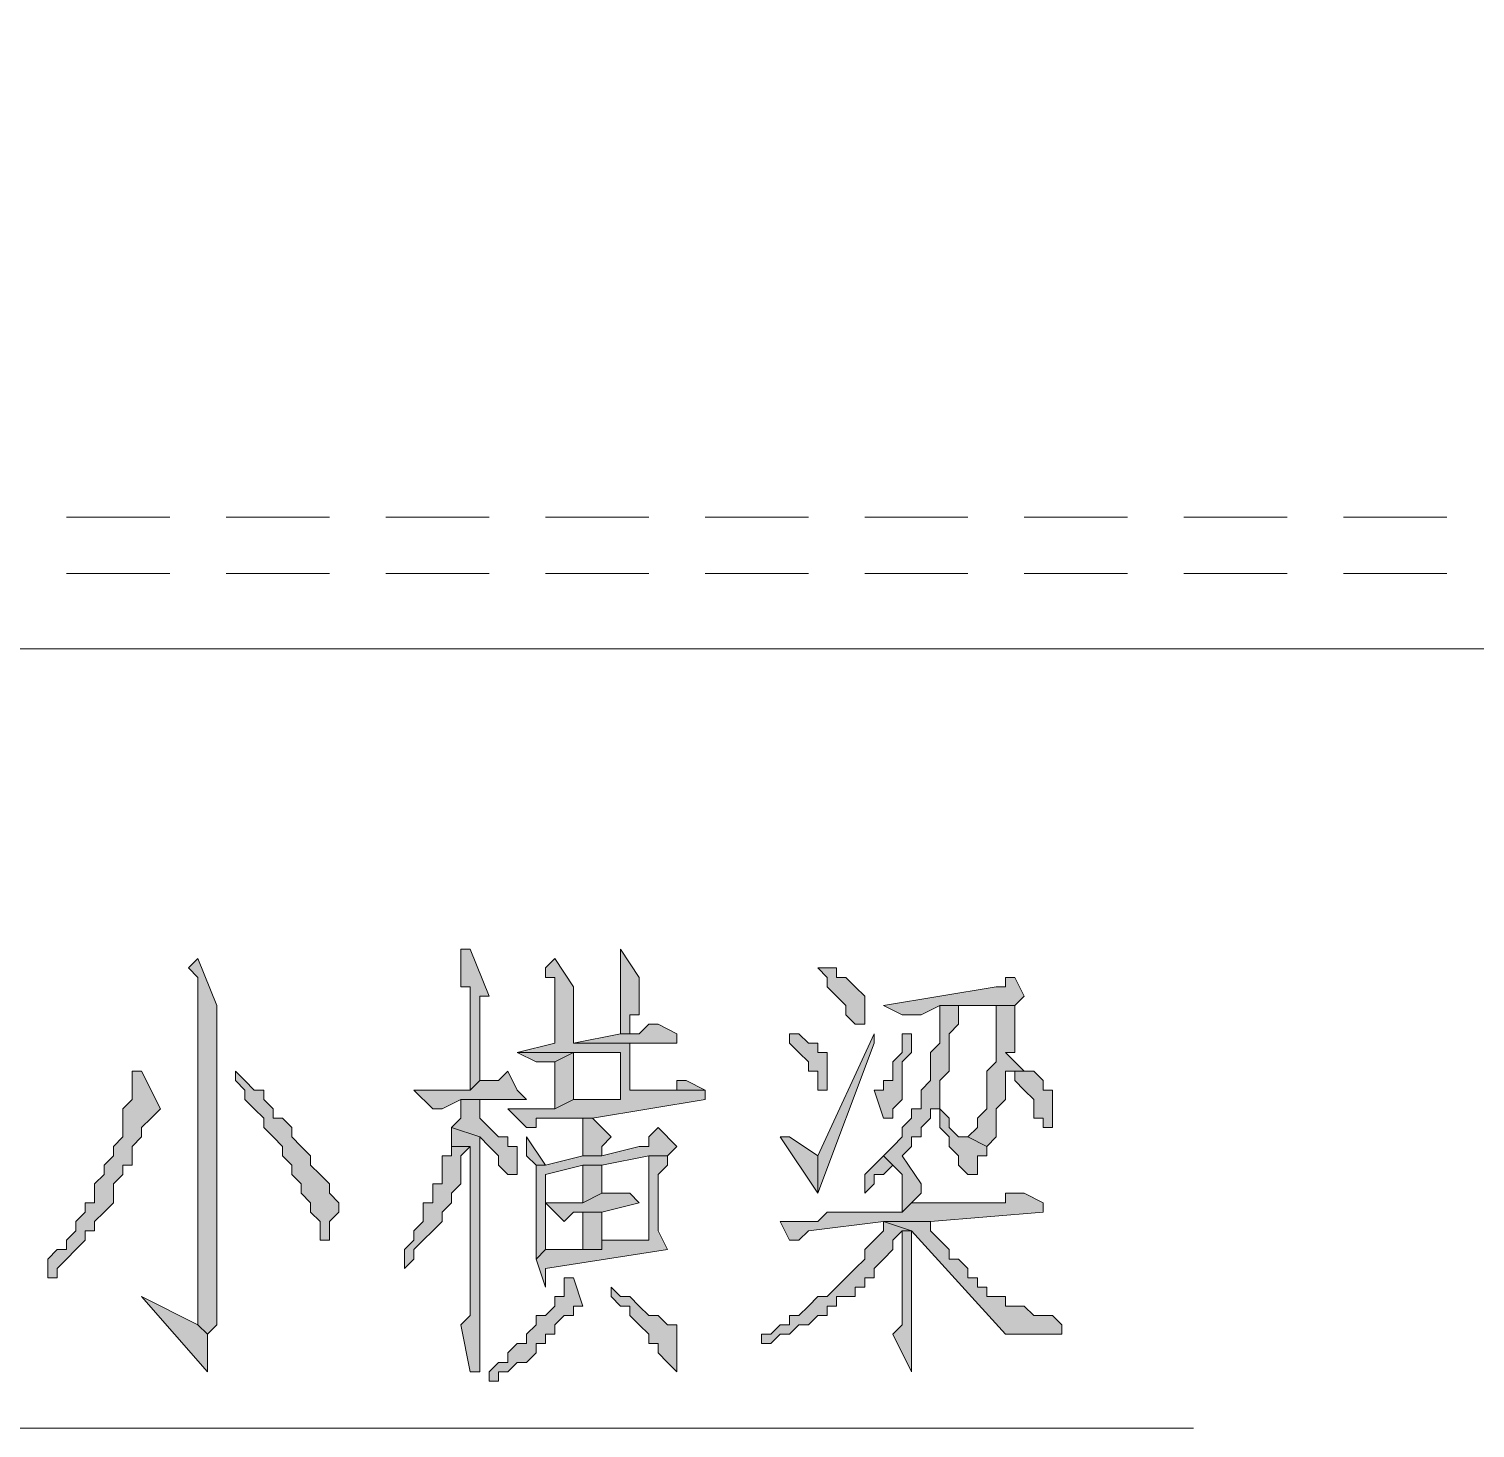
# Model space of a CAD drawing. Header units: millimetres. Extents: x 6 to 291, y 4 to 206.
# Drawn here: x 108.33 to 114.85, y 151.72 to 158.03 of the extents above; entities that cross this region are included whole.
import ezdxf

# ---------------------------------------------------------------- set-up
doc = ezdxf.new("R2010")
doc.units = ezdxf.units.MM
doc.layers.add('C00-00-00', color=7, linetype='Continuous')

msp = doc.modelspace()

# ---------------------------------------------------------------- hatches: boundary and pattern name
at = {"layer": 'C00-00-00'}
h = msp.add_hatch(color=256, dxfattribs=at)
h.dxf.hatch_style = 2
h.paths.add_polyline_path([(110.320664, 153.881668), (110.278331, 153.881668), (110.278331, 153.839335), (110.278331, 153.797001), (110.278331, 153.712335), (110.320664, 153.712335), (110.320664, 153.246668), (110.362998, 153.289001), (110.362998, 153.331335), (110.362998, 153.373668), (110.362998, 153.670001), (110.405331, 153.670001)])
h = msp.add_hatch(color=256, dxfattribs=at)
h.dxf.hatch_style = 2
h.paths.add_polyline_path([(110.997997, 153.881668), (110.997997, 153.839335), (110.997997, 153.500668), (111.04033, 153.500668), (111.04033, 153.585335), (111.082664, 153.585335), (111.082664, 153.712335), (111.082664, 153.754668)])
h = msp.add_hatch(color=256, dxfattribs=at)
h.dxf.hatch_style = 2
h.paths.add_polyline_path([(109.093002, 153.839334), (109.050669, 153.797001), (109.093002, 153.754667), (109.093002, 152.188334), (109.135335, 152.146001), (109.177669, 152.188334), (109.177669, 152.611667), (109.177669, 152.654001), (109.177669, 153.585334), (109.177669, 153.627667)])
h = msp.add_hatch(color=256, dxfattribs=at)
h.dxf.hatch_style = 2
h.paths.add_polyline_path([(110.701665, 153.839334), (110.659332, 153.797001), (110.659332, 153.754667), (110.701665, 153.754667), (110.701665, 153.670001), (110.701665, 153.458334), (110.532332, 153.416001), (110.997998, 153.416001), (110.997998, 153.204334), (110.913332, 153.204334), (110.870998, 153.204334), (110.786332, 153.204334), (110.701665, 153.162001), (110.616998, 153.162001), (110.574665, 153.162001), (110.489998, 153.162001), (110.574665, 153.077334), (110.616998, 153.077334), (110.616998, 153.119667), (110.659332, 153.119667), (110.828665, 153.119667), (110.870998, 153.119667), (111.378998, 153.204334), (111.378998, 153.246667), (111.040332, 153.246667), (111.040332, 153.458334), (111.251998, 153.458334), (110.786332, 153.458334), (110.786332, 153.500667), (110.786332, 153.670001), (110.786332, 153.712334)])
h = msp.add_hatch(color=256, dxfattribs=at)
h.dxf.hatch_style = 2
h.paths.add_polyline_path([(111.929336, 153.797004), (111.887002, 153.797004), (111.929336, 153.75467), (111.929336, 153.712337), (111.971669, 153.670004), (112.014002, 153.62767), (112.014002, 153.585337), (112.056336, 153.543004), (112.098669, 153.543004), (112.098669, 153.585337), (112.098669, 153.62767), (112.098669, 153.670004), (112.056336, 153.712337), (112.014002, 153.75467), (111.971669, 153.75467), (111.971669, 153.797004)])
h = msp.add_hatch(color=256, dxfattribs=at)
h.dxf.hatch_style = 2
h.paths.add_polyline_path([(112.775997, 153.754669), (112.733664, 153.754669), (112.733664, 153.712336), (112.691331, 153.712336), (112.183331, 153.627669), (112.267997, 153.585336), (112.310331, 153.585336), (112.352664, 153.585336), (112.437331, 153.627669), (112.521997, 153.627669), (112.691331, 153.627669), (112.775997, 153.627669), (112.818331, 153.670003)])
h = msp.add_hatch(color=256, dxfattribs=at)
h.dxf.hatch_style = 2
h.paths.add_polyline_path([(112.522, 153.62767), (112.437333, 153.62767), (112.437333, 153.585337), (112.437333, 153.543004), (112.437333, 153.458337), (112.395, 153.416004), (112.395, 153.37367), (112.395, 153.331337), (112.395, 153.289004), (112.352666, 153.24667), (112.352666, 153.204337), (112.352666, 153.162004), (112.310333, 153.162004), (112.310333, 153.11967), (112.268, 153.077337), (112.268, 153.035004), (112.225666, 152.99267), (112.183333, 152.950337), (112.225666, 152.908004), (112.268, 152.86567), (112.268, 152.696337), (112.310333, 152.73867), (112.352666, 152.781004), (112.352666, 152.823337), (112.268, 152.950337), (112.310333, 152.99267), (112.310333, 153.035004), (112.352666, 153.035004), (112.352666, 153.077337), (112.395, 153.11967), (112.395, 153.162004), (112.437333, 153.162004), (112.437333, 153.24667), (112.437333, 153.289004), (112.479666, 153.331337), (112.479666, 153.37367), (112.479666, 153.416004), (112.479666, 153.50067), (112.522, 153.543004)])
h = msp.add_hatch(color=256, dxfattribs=at)
h.dxf.hatch_style = 2
h.paths.add_polyline_path([(112.775997, 153.62767), (112.691331, 153.62767), (112.691331, 153.543004), (112.691331, 153.50067), (112.691331, 153.37367), (112.648997, 153.331337), (112.648997, 153.24667), (112.648997, 153.204337), (112.648997, 153.162004), (112.606664, 153.11967), (112.606664, 153.077337), (112.564331, 153.035004), (112.648997, 152.99267), (112.691331, 153.035004), (112.691331, 153.077337), (112.691331, 153.11967), (112.691331, 153.162004), (112.733664, 153.204337), (112.733664, 153.289004), (112.733664, 153.331337), (112.818331, 153.331337), (112.775997, 153.37367), (112.733664, 153.416004), (112.775997, 153.416004)])
h = msp.add_hatch(color=256, dxfattribs=at)
h.dxf.hatch_style = 2
h.paths.add_polyline_path([(111.167334, 153.543002), (111.125001, 153.543002), (111.082668, 153.500669), (111.040334, 153.500669), (110.998001, 153.500669), (110.786334, 153.458335), (111.252001, 153.458335), (111.252001, 153.500669)])
h = msp.add_hatch(color=256, dxfattribs=at)
h.dxf.hatch_style = 2
h.paths.add_polyline_path([(111.759998, 153.500668), (111.759998, 153.458334), (111.802332, 153.416001), (111.844665, 153.373668), (111.844665, 153.331334), (111.886998, 153.331334), (111.886998, 153.289001), (111.886998, 153.246668), (111.929332, 153.246668), (111.929332, 153.416001), (111.886998, 153.416001), (111.886998, 153.458334), (111.844665, 153.458334), (111.802332, 153.500668)])
h = msp.add_hatch(color=256, dxfattribs=at)
h.dxf.hatch_style = 2
h.paths.add_polyline_path([(112.140999, 153.500668), (111.887001, 152.950338), (111.887001, 152.781001), (112.140999, 153.458337)])
h = msp.add_hatch(color=256, dxfattribs=at)
h.dxf.hatch_style = 2
h.paths.add_polyline_path([(112.310336, 153.500668), (112.268003, 153.500668), (112.268003, 153.458334), (112.268003, 153.416001), (112.22567, 153.373668), (112.22567, 153.331334), (112.22567, 153.289001), (112.183336, 153.289001), (112.183336, 153.246668), (112.141003, 153.246668), (112.183336, 153.119668), (112.22567, 153.119668), (112.22567, 153.162001), (112.268003, 153.204334), (112.268003, 153.246668), (112.268003, 153.373668), (112.310336, 153.416001)])
h = msp.add_hatch(color=256, dxfattribs=at)
h.dxf.hatch_style = 2
h.paths.add_polyline_path([(110.532336, 153.416003), (110.617003, 153.37367), (110.701669, 153.37367), (110.786336, 153.416003), (110.998003, 153.416003)])
h = msp.add_hatch(color=256, dxfattribs=at)
h.dxf.hatch_style = 2
h.paths.add_polyline_path([(110.786334, 153.416003), (110.701665, 153.373669), (110.701665, 153.162001), (110.786334, 153.204336)])
h = msp.add_hatch(color=256, dxfattribs=at)
h.dxf.hatch_style = 2
h.paths.add_polyline_path([(108.79667, 153.331334), (108.79667, 153.246668), (108.79667, 153.204334), (108.754337, 153.162001), (108.754337, 153.119668), (108.754337, 153.077334), (108.754337, 153.035001), (108.712003, 152.992668), (108.712003, 152.950334), (108.66967, 152.908001), (108.66967, 152.865668), (108.627337, 152.823334), (108.627337, 152.781001), (108.627337, 152.738668), (108.585003, 152.738668), (108.585003, 152.696334), (108.54267, 152.654001), (108.54267, 152.611668), (108.500337, 152.569334), (108.500337, 152.527001), (108.458003, 152.527001), (108.41567, 152.484668), (108.41567, 152.442334), (108.41567, 152.400001), (108.458003, 152.400001), (108.458003, 152.442334), (108.500337, 152.484668), (108.54267, 152.527001), (108.585003, 152.569334), (108.585003, 152.611668), (108.627337, 152.611668), (108.627337, 152.654001), (108.66967, 152.696334), (108.712003, 152.738668), (108.712003, 152.781001), (108.712003, 152.823334), (108.754337, 152.865668), (108.754337, 152.908001), (108.79667, 152.908001), (108.79667, 152.950334), (108.79667, 152.992668), (108.839003, 153.035001), (108.839003, 153.077334), (108.881337, 153.119668), (108.92367, 153.162001), (108.839003, 153.331334)])
h = msp.add_hatch(color=256, dxfattribs=at)
h.dxf.hatch_style = 2
h.paths.add_polyline_path([(109.262331, 153.331334), (109.262331, 153.289001), (109.304664, 153.246668), (109.304664, 153.204334), (109.346998, 153.162001), (109.389331, 153.119668), (109.389331, 153.077334), (109.431664, 153.035001), (109.473998, 152.992668), (109.473998, 152.950334), (109.516331, 152.908001), (109.516331, 152.865668), (109.558664, 152.823334), (109.558664, 152.781001), (109.600998, 152.738668), (109.600998, 152.696334), (109.643331, 152.654001), (109.643331, 152.611668), (109.643331, 152.569334), (109.685664, 152.569334), (109.685664, 152.654001), (109.727998, 152.696334), (109.727998, 152.738668), (109.685664, 152.781001), (109.685664, 152.823334), (109.643331, 152.865668), (109.600998, 152.908001), (109.600998, 152.950334), (109.558664, 152.992668), (109.516331, 153.035001), (109.516331, 153.077334), (109.473998, 153.119668), (109.431664, 153.119668), (109.431664, 153.162001), (109.389331, 153.204334), (109.389331, 153.246668), (109.346998, 153.246668), (109.304664, 153.289001)])
h = msp.add_hatch(color=256, dxfattribs=at)
h.dxf.hatch_style = 2
h.paths.add_polyline_path([(110.490002, 153.331334), (110.447668, 153.289001), (110.363002, 153.289001), (110.320668, 153.246668), (110.151335, 153.246668), (110.109002, 153.246668), (110.066668, 153.246668), (110.151335, 153.162001), (110.193668, 153.162001), (110.278335, 153.204334), (110.363002, 153.204334), (110.574668, 153.204334), (110.532335, 153.246668)])
h = msp.add_hatch(color=256, dxfattribs=at)
h.dxf.hatch_style = 2
h.paths.add_polyline_path([(111.294337, 153.289004), (111.252004, 153.289004), (111.252004, 153.246671), (111.167337, 153.246671), (111.040337, 153.246671), (111.379004, 153.246671)])
h = msp.add_hatch(color=256, dxfattribs=at)
h.dxf.hatch_style = 2
h.paths.add_polyline_path([(112.818332, 153.331334), (112.733665, 153.331334), (112.775998, 153.331334), (112.775998, 153.289001), (112.818332, 153.246668), (112.860665, 153.204334), (112.860665, 153.162001), (112.860665, 153.119668), (112.902998, 153.119668), (112.902998, 153.077334), (112.945332, 153.077334), (112.945332, 153.119668), (112.945332, 153.246668), (112.902998, 153.246668), (112.902998, 153.289001), (112.860665, 153.331334)])
h = msp.add_hatch(color=256, dxfattribs=at)
h.dxf.hatch_style = 2
h.paths.add_polyline_path([(110.362999, 153.204336), (110.278332, 153.204336), (110.278332, 153.162002), (110.278332, 153.119669), (110.235999, 153.077336), (110.362999, 153.035002), (110.405332, 152.992669), (110.447665, 152.950336), (110.447665, 152.908002), (110.489999, 152.865669), (110.532332, 152.865669), (110.532332, 152.992669), (110.489999, 152.992669), (110.489999, 153.035002), (110.447665, 153.035002), (110.405332, 153.077336), (110.362999, 153.119669), (110.362999, 153.162002)])
h = msp.add_hatch(color=256, dxfattribs=at)
h.dxf.hatch_style = 2
h.paths.add_polyline_path([(112.437331, 153.162001), (112.437331, 153.119668), (112.437331, 153.077334), (112.479664, 153.035001), (112.479664, 152.992668), (112.521998, 152.950334), (112.521998, 152.908001), (112.564331, 152.865668), (112.606664, 152.865668), (112.606664, 152.908001), (112.606664, 152.950334), (112.648998, 152.950334), (112.648998, 152.992668), (112.564331, 153.035001), (112.521998, 153.035001), (112.479664, 153.077334), (112.479664, 153.119668)])
h = msp.add_hatch(color=256, dxfattribs=at)
h.dxf.hatch_style = 2
h.paths.add_polyline_path([(110.236004, 153.077337), (110.236004, 153.035003), (110.236004, 152.99267), (110.320671, 152.99267), (110.320671, 152.23067), (110.278337, 152.188337), (110.320671, 151.97667), (110.363004, 151.97667), (110.363004, 152.23067), (110.363004, 153.035003)])
h = msp.add_hatch(color=256, dxfattribs=at)
h.dxf.hatch_style = 2
h.paths.add_polyline_path([(111.167334, 153.077337), (111.125001, 153.035003), (111.125001, 152.99267), (111.082668, 152.99267), (110.913334, 152.950337), (110.828668, 152.950337), (110.659334, 152.908003), (110.617001, 152.908003), (110.617001, 152.73867), (110.617001, 152.696337), (110.617001, 152.527003), (110.617001, 152.48467), (110.659334, 152.527003), (110.659334, 152.696337), (110.659334, 152.73867), (110.659334, 152.86567), (110.828668, 152.908003), (110.913334, 152.908003), (111.125001, 152.950337), (111.209668, 152.950337), (111.252001, 152.99267)])
h = msp.add_hatch(color=256, dxfattribs=at)
h.dxf.hatch_style = 2
h.paths.add_polyline_path([(110.871002, 153.119671), (110.828669, 153.119671), (110.828669, 152.950338), (110.913336, 152.950338), (110.913336, 152.992671), (110.955669, 153.035004)])
h = msp.add_hatch(color=256, dxfattribs=at)
h.dxf.hatch_style = 2
h.paths.add_polyline_path([(110.57467, 153.035002), (110.57467, 152.992669), (110.57467, 152.950336), (110.617003, 152.908002), (110.659337, 152.908002)])
h = msp.add_hatch(color=256, dxfattribs=at)
h.dxf.hatch_style = 2
h.paths.add_polyline_path([(111.759998, 153.035002), (111.717664, 153.035002), (111.887001, 152.781001), (111.887001, 152.950338)])
h = msp.add_hatch(color=256, dxfattribs=at)
h.dxf.hatch_style = 2
h.paths.add_polyline_path([(110.236004, 152.992668), (110.236004, 152.950335), (110.193671, 152.950335), (110.193671, 152.865668), (110.193671, 152.823335), (110.151337, 152.823335), (110.151337, 152.781001), (110.151337, 152.738668), (110.109004, 152.738668), (110.109004, 152.696335), (110.109004, 152.654001), (110.066671, 152.611668), (110.066671, 152.569335), (110.024337, 152.527001), (110.024337, 152.484668), (110.024337, 152.442335), (110.066671, 152.484668), (110.066671, 152.527001), (110.109004, 152.569335), (110.151337, 152.611668), (110.193671, 152.654001), (110.193671, 152.696335), (110.236004, 152.738668), (110.236004, 152.781001), (110.278337, 152.823335), (110.278337, 152.865668), (110.278337, 152.908001), (110.278337, 152.950335), (110.320671, 152.992668)])
h = msp.add_hatch(color=256, dxfattribs=at)
h.dxf.hatch_style = 2
h.paths.add_polyline_path([(111.209669, 152.950338), (111.125002, 152.950338), (111.125002, 152.569338), (111.082669, 152.569338), (111.040335, 152.569338), (110.913335, 152.569338), (110.913335, 152.527004), (110.786335, 152.527004), (110.744002, 152.527004), (110.659335, 152.527004), (110.617002, 152.484671), (110.659335, 152.357671), (110.659335, 152.400004), (110.659335, 152.442338), (111.209669, 152.527004), (111.167335, 152.611671), (111.167335, 152.865671), (111.209669, 152.908004)])
h = msp.add_hatch(color=256, dxfattribs=at)
h.dxf.hatch_style = 2
h.paths.add_polyline_path([(112.183333, 152.950338), (112.141, 152.908004), (112.098667, 152.865671), (112.098667, 152.823338), (112.098667, 152.781004), (112.141, 152.823338), (112.141, 152.865671), (112.183333, 152.865671), (112.225667, 152.908004)])
h = msp.add_hatch(color=256, dxfattribs=at)
h.dxf.hatch_style = 2
h.paths.add_polyline_path([(110.913337, 152.908004), (110.828668, 152.908004), (110.828668, 152.73867), (110.913337, 152.781001)])
h = msp.add_hatch(color=256, dxfattribs=at)
h.dxf.hatch_style = 2
h.paths.add_polyline_path([(111.040331, 152.781001), (110.997998, 152.781001), (110.913331, 152.781001), (110.828665, 152.738667), (110.786331, 152.738667), (110.743998, 152.738667), (110.659331, 152.738667), (110.743998, 152.654001), (110.786331, 152.696334), (110.913331, 152.696334), (111.082665, 152.738667)])
h = msp.add_hatch(color=256, dxfattribs=at)
h.dxf.hatch_style = 2
h.paths.add_polyline_path([(112.818332, 152.781001), (112.733665, 152.781001), (112.733665, 152.738667), (112.521998, 152.738667), (112.310332, 152.738667), (112.267998, 152.696334), (112.225665, 152.696334), (112.140998, 152.696334), (112.098665, 152.696334), (111.929332, 152.696334), (111.886998, 152.654001), (111.717665, 152.654001), (111.759998, 152.569334), (111.802332, 152.569334), (111.844665, 152.611667), (112.183332, 152.654001), (112.394998, 152.654001), (112.902998, 152.696334), (112.902998, 152.738667)])
h = msp.add_hatch(color=256, dxfattribs=at)
h.dxf.hatch_style = 2
h.paths.add_polyline_path([(110.913337, 152.696336), (110.828668, 152.696336), (110.828668, 152.527003), (110.913337, 152.527003), (110.913337, 152.569337)])
h = msp.add_hatch(color=256, dxfattribs=at)
h.dxf.hatch_style = 2
h.paths.add_polyline_path([(112.183333, 152.654002), (112.183333, 152.611668), (112.141, 152.569335), (112.098667, 152.527002), (112.098667, 152.484668), (112.056333, 152.442335), (112.014, 152.400002), (111.971667, 152.357668), (111.929333, 152.315335), (111.887, 152.315335), (111.844667, 152.273002), (111.802333, 152.230668), (111.76, 152.230668), (111.76, 152.188335), (111.717667, 152.188335), (111.675333, 152.146002), (111.633, 152.146002), (111.633, 152.103668), (111.675333, 152.103668), (111.717667, 152.146002), (111.76, 152.146002), (111.802333, 152.188335), (111.844667, 152.188335), (111.887, 152.230668), (111.929333, 152.230668), (111.929333, 152.273002), (111.971667, 152.273002), (111.971667, 152.315335), (112.014, 152.315335), (112.056333, 152.315335), (112.056333, 152.357668), (112.098667, 152.357668), (112.098667, 152.400002), (112.141, 152.400002), (112.141, 152.442335), (112.183333, 152.484668), (112.225667, 152.527002), (112.225667, 152.569335), (112.268, 152.611668), (112.310333, 152.611668)])
h = msp.add_hatch(color=256, dxfattribs=at)
h.dxf.hatch_style = 2
h.paths.add_polyline_path([(112.394997, 152.654002), (112.18333, 152.654002), (112.31033, 152.611668), (112.733663, 152.146002), (112.987663, 152.146002), (112.987663, 152.188335), (112.94533, 152.230668), (112.902997, 152.230668), (112.860663, 152.230668), (112.81833, 152.273002), (112.775997, 152.273002), (112.733663, 152.273002), (112.733663, 152.315335), (112.69133, 152.315335), (112.648997, 152.315335), (112.648997, 152.357668), (112.606663, 152.357668), (112.606663, 152.400002), (112.56433, 152.400002), (112.56433, 152.442335), (112.521997, 152.484668), (112.479663, 152.484668), (112.479663, 152.527002), (112.43733, 152.569335), (112.394997, 152.611668)])
h = msp.add_hatch(color=256, dxfattribs=at)
h.dxf.hatch_style = 2
h.paths.add_polyline_path([(112.310336, 152.611667), (112.268003, 152.611667), (112.268003, 152.569334), (112.268003, 152.188334), (112.22567, 152.146001), (112.310336, 151.976667), (112.310336, 152.019001), (112.310336, 152.273001), (112.310336, 152.315334)])
h = msp.add_hatch(color=256, dxfattribs=at)
h.dxf.hatch_style = 2
h.paths.add_polyline_path([(110.743999, 152.400004), (110.743999, 152.35767), (110.743999, 152.315337), (110.701666, 152.315337), (110.701666, 152.273004), (110.659333, 152.23067), (110.616999, 152.23067), (110.616999, 152.188337), (110.574666, 152.146004), (110.574666, 152.10367), (110.532333, 152.10367), (110.489999, 152.061337), (110.489999, 152.019004), (110.447666, 152.019004), (110.405333, 151.97667), (110.405333, 151.934337), (110.447666, 151.934337), (110.447666, 151.97667), (110.489999, 151.97667), (110.532333, 152.019004), (110.574666, 152.019004), (110.616999, 152.061337), (110.616999, 152.10367), (110.659333, 152.10367), (110.659333, 152.146004), (110.701666, 152.146004), (110.701666, 152.188337), (110.743999, 152.23067), (110.786333, 152.23067), (110.786333, 152.273004), (110.828666, 152.273004), (110.786333, 152.400004)])
h = msp.add_hatch(color=256, dxfattribs=at)
h.dxf.hatch_style = 2
h.paths.add_polyline_path([(110.955663, 152.35767), (110.955663, 152.315336), (110.997996, 152.273003), (111.040329, 152.273003), (111.040329, 152.23067), (111.082663, 152.188336), (111.124996, 152.146003), (111.124996, 152.10367), (111.167329, 152.10367), (111.167329, 152.061336), (111.209663, 152.019003), (111.251996, 151.97667), (111.251996, 152.146003), (111.251996, 152.188336), (111.209663, 152.188336), (111.167329, 152.23067), (111.124996, 152.23067), (111.082663, 152.273003), (111.040329, 152.315336), (110.997996, 152.315336)])
h = msp.add_hatch(color=256, dxfattribs=at)
h.dxf.hatch_style = 2
h.paths.add_polyline_path([(108.838996, 152.315335), (109.135329, 151.976669), (109.135329, 152.019002), (109.135329, 152.146002), (109.092996, 152.188335)])

# ---------------------------------------------------------------- linework, layer by layer
at = {"layer": 'C00-00-00', "lineweight": 5}
for points in [[(101.388337, 158.030337), (103.166337, 151.722667), (113.580333, 151.722667)], [(108.50033, 155.829002), (108.965999, 155.829002)], [(109.219997, 155.829002), (109.685666, 155.829002)], [(109.939664, 155.829002), (110.405333, 155.829002)], [(110.659331, 155.829002), (111.125, 155.829002)], [(111.378998, 155.829002), (111.844667, 155.829002)], [(112.098665, 155.829002), (112.564334, 155.829002)], [(112.818332, 155.829002), (113.284001, 155.829002)], [(113.537999, 155.829002), (114.003668, 155.829002)], [(114.257666, 155.829002), (114.723335, 155.829002)], [(108.50033, 155.575004), (108.965999, 155.575004)], [(109.219997, 155.575004), (109.685666, 155.575004)], [(109.939664, 155.575004), (110.405333, 155.575004)], [(110.659331, 155.575004), (111.125, 155.575004)], [(111.378998, 155.575004), (111.844667, 155.575004)], [(112.098665, 155.575004), (112.564334, 155.575004)], [(112.818332, 155.575004), (113.284001, 155.575004)], [(113.537999, 155.575004), (114.003668, 155.575004)], [(114.257666, 155.575004), (114.723335, 155.575004)], [(89.408003, 155.236338), (183.938337, 155.236338)]]:
    msp.add_lwpolyline(points, dxfattribs=at)
at = {"layer": 'C00-00-00', "lineweight": 13}
for points in [[(110.320664, 153.881668), (110.278331, 153.881668), (110.278331, 153.839335), (110.278331, 153.797001), (110.278331, 153.712335), (110.320664, 153.712335), (110.320664, 153.246668), (110.362998, 153.289001), (110.362998, 153.331335), (110.362998, 153.373668), (110.362998, 153.670001), (110.405331, 153.670001)], [(110.997997, 153.881668), (110.997997, 153.839335), (110.997997, 153.500668), (111.04033, 153.500668), (111.04033, 153.585335), (111.082664, 153.585335), (111.082664, 153.712335), (111.082664, 153.754668)], [(109.093002, 153.839334), (109.050669, 153.797001), (109.093002, 153.754667), (109.093002, 152.188334), (109.135335, 152.146001), (109.177669, 152.188334), (109.177669, 152.611667), (109.177669, 152.654001), (109.177669, 153.585334), (109.177669, 153.627667)], [(110.701665, 153.839334), (110.659332, 153.797001), (110.659332, 153.754667), (110.701665, 153.754667), (110.701665, 153.670001), (110.701665, 153.458334), (110.532332, 153.416001), (110.997998, 153.416001), (110.997998, 153.204334), (110.913332, 153.204334), (110.870998, 153.204334), (110.786332, 153.204334), (110.701665, 153.162001), (110.616998, 153.162001), (110.574665, 153.162001), (110.489998, 153.162001), (110.574665, 153.077334), (110.616998, 153.077334), (110.616998, 153.119667), (110.659332, 153.119667), (110.828665, 153.119667), (110.870998, 153.119667), (111.378998, 153.204334), (111.378998, 153.246667), (111.040332, 153.246667), (111.040332, 153.458334), (111.251998, 153.458334), (110.786332, 153.458334), (110.786332, 153.500667), (110.786332, 153.670001), (110.786332, 153.712334)], [(111.929336, 153.797004), (111.887002, 153.797004), (111.929336, 153.75467), (111.929336, 153.712337), (111.971669, 153.670004), (112.014002, 153.62767), (112.014002, 153.585337), (112.056336, 153.543004), (112.098669, 153.543004), (112.098669, 153.585337), (112.098669, 153.62767), (112.098669, 153.670004), (112.056336, 153.712337), (112.014002, 153.75467), (111.971669, 153.75467), (111.971669, 153.797004)], [(112.775997, 153.754669), (112.733664, 153.754669), (112.733664, 153.712336), (112.691331, 153.712336), (112.183331, 153.627669), (112.267997, 153.585336), (112.310331, 153.585336), (112.352664, 153.585336), (112.437331, 153.627669), (112.521997, 153.627669), (112.691331, 153.627669), (112.775997, 153.627669), (112.818331, 153.670003)], [(112.522, 153.62767), (112.437333, 153.62767), (112.437333, 153.585337), (112.437333, 153.543004), (112.437333, 153.458337), (112.395, 153.416004), (112.395, 153.37367), (112.395, 153.331337), (112.395, 153.289004), (112.352666, 153.24667), (112.352666, 153.204337), (112.352666, 153.162004), (112.310333, 153.162004), (112.310333, 153.11967), (112.268, 153.077337), (112.268, 153.035004), (112.225666, 152.99267), (112.183333, 152.950337), (112.225666, 152.908004), (112.268, 152.86567), (112.268, 152.696337), (112.310333, 152.73867), (112.352666, 152.781004), (112.352666, 152.823337), (112.268, 152.950337), (112.310333, 152.99267), (112.310333, 153.035004), (112.352666, 153.035004), (112.352666, 153.077337), (112.395, 153.11967), (112.395, 153.162004), (112.437333, 153.162004), (112.437333, 153.24667), (112.437333, 153.289004), (112.479666, 153.331337), (112.479666, 153.37367), (112.479666, 153.416004), (112.479666, 153.50067), (112.522, 153.543004)], [(112.775997, 153.62767), (112.691331, 153.62767), (112.691331, 153.543004), (112.691331, 153.50067), (112.691331, 153.37367), (112.648997, 153.331337), (112.648997, 153.24667), (112.648997, 153.204337), (112.648997, 153.162004), (112.606664, 153.11967), (112.606664, 153.077337), (112.564331, 153.035004), (112.648997, 152.99267), (112.691331, 153.035004), (112.691331, 153.077337), (112.691331, 153.11967), (112.691331, 153.162004), (112.733664, 153.204337), (112.733664, 153.289004), (112.733664, 153.331337), (112.818331, 153.331337), (112.775997, 153.37367), (112.733664, 153.416004), (112.775997, 153.416004)], [(111.167334, 153.543002), (111.125001, 153.543002), (111.082668, 153.500669), (111.040334, 153.500669), (110.998001, 153.500669), (110.786334, 153.458335), (111.252001, 153.458335), (111.252001, 153.500669)], [(111.759998, 153.500668), (111.759998, 153.458334), (111.802332, 153.416001), (111.844665, 153.373668), (111.844665, 153.331334), (111.886998, 153.331334), (111.886998, 153.289001), (111.886998, 153.246668), (111.929332, 153.246668), (111.929332, 153.416001), (111.886998, 153.416001), (111.886998, 153.458334), (111.844665, 153.458334), (111.802332, 153.500668)], [(112.140999, 153.500668), (111.887001, 152.950338), (111.887001, 152.781001), (112.140999, 153.458337)], [(112.310336, 153.500668), (112.268003, 153.500668), (112.268003, 153.458334), (112.268003, 153.416001), (112.22567, 153.373668), (112.22567, 153.331334), (112.22567, 153.289001), (112.183336, 153.289001), (112.183336, 153.246668), (112.141003, 153.246668), (112.183336, 153.119668), (112.22567, 153.119668), (112.22567, 153.162001), (112.268003, 153.204334), (112.268003, 153.246668), (112.268003, 153.373668), (112.310336, 153.416001)], [(110.532336, 153.416003), (110.617003, 153.37367), (110.701669, 153.37367), (110.786336, 153.416003), (110.998003, 153.416003)], [(110.786334, 153.416003), (110.701665, 153.373669), (110.701665, 153.162001), (110.786334, 153.204336)], [(108.79667, 153.331334), (108.79667, 153.246668), (108.79667, 153.204334), (108.754337, 153.162001), (108.754337, 153.119668), (108.754337, 153.077334), (108.754337, 153.035001), (108.712003, 152.992668), (108.712003, 152.950334), (108.66967, 152.908001), (108.66967, 152.865668), (108.627337, 152.823334), (108.627337, 152.781001), (108.627337, 152.738668), (108.585003, 152.738668), (108.585003, 152.696334), (108.54267, 152.654001), (108.54267, 152.611668), (108.500337, 152.569334), (108.500337, 152.527001), (108.458003, 152.527001), (108.41567, 152.484668), (108.41567, 152.442334), (108.41567, 152.400001), (108.458003, 152.400001), (108.458003, 152.442334), (108.500337, 152.484668), (108.54267, 152.527001), (108.585003, 152.569334), (108.585003, 152.611668), (108.627337, 152.611668), (108.627337, 152.654001), (108.66967, 152.696334), (108.712003, 152.738668), (108.712003, 152.781001), (108.712003, 152.823334), (108.754337, 152.865668), (108.754337, 152.908001), (108.79667, 152.908001), (108.79667, 152.950334), (108.79667, 152.992668), (108.839003, 153.035001), (108.839003, 153.077334), (108.881337, 153.119668), (108.92367, 153.162001), (108.839003, 153.331334)], [(109.262331, 153.331334), (109.262331, 153.289001), (109.304664, 153.246668), (109.304664, 153.204334), (109.346998, 153.162001), (109.389331, 153.119668), (109.389331, 153.077334), (109.431664, 153.035001), (109.473998, 152.992668), (109.473998, 152.950334), (109.516331, 152.908001), (109.516331, 152.865668), (109.558664, 152.823334), (109.558664, 152.781001), (109.600998, 152.738668), (109.600998, 152.696334), (109.643331, 152.654001), (109.643331, 152.611668), (109.643331, 152.569334), (109.685664, 152.569334), (109.685664, 152.654001), (109.727998, 152.696334), (109.727998, 152.738668), (109.685664, 152.781001), (109.685664, 152.823334), (109.643331, 152.865668), (109.600998, 152.908001), (109.600998, 152.950334), (109.558664, 152.992668), (109.516331, 153.035001), (109.516331, 153.077334), (109.473998, 153.119668), (109.431664, 153.119668), (109.431664, 153.162001), (109.389331, 153.204334), (109.389331, 153.246668), (109.346998, 153.246668), (109.304664, 153.289001)], [(110.490002, 153.331334), (110.447668, 153.289001), (110.363002, 153.289001), (110.320668, 153.246668), (110.151335, 153.246668), (110.109002, 153.246668), (110.066668, 153.246668), (110.151335, 153.162001), (110.193668, 153.162001), (110.278335, 153.204334), (110.363002, 153.204334), (110.574668, 153.204334), (110.532335, 153.246668)], [(111.294337, 153.289004), (111.252004, 153.289004), (111.252004, 153.246671), (111.167337, 153.246671), (111.040337, 153.246671), (111.379004, 153.246671)], [(112.818332, 153.331334), (112.733665, 153.331334), (112.775998, 153.331334), (112.775998, 153.289001), (112.818332, 153.246668), (112.860665, 153.204334), (112.860665, 153.162001), (112.860665, 153.119668), (112.902998, 153.119668), (112.902998, 153.077334), (112.945332, 153.077334), (112.945332, 153.119668), (112.945332, 153.246668), (112.902998, 153.246668), (112.902998, 153.289001), (112.860665, 153.331334)], [(110.362999, 153.204336), (110.278332, 153.204336), (110.278332, 153.162002), (110.278332, 153.119669), (110.235999, 153.077336), (110.362999, 153.035002), (110.405332, 152.992669), (110.447665, 152.950336), (110.447665, 152.908002), (110.489999, 152.865669), (110.532332, 152.865669), (110.532332, 152.992669), (110.489999, 152.992669), (110.489999, 153.035002), (110.447665, 153.035002), (110.405332, 153.077336), (110.362999, 153.119669), (110.362999, 153.162002)], [(112.437331, 153.162001), (112.437331, 153.119668), (112.437331, 153.077334), (112.479664, 153.035001), (112.479664, 152.992668), (112.521998, 152.950334), (112.521998, 152.908001), (112.564331, 152.865668), (112.606664, 152.865668), (112.606664, 152.908001), (112.606664, 152.950334), (112.648998, 152.950334), (112.648998, 152.992668), (112.564331, 153.035001), (112.521998, 153.035001), (112.479664, 153.077334), (112.479664, 153.119668)], [(110.236004, 153.077337), (110.236004, 153.035003), (110.236004, 152.99267), (110.320671, 152.99267), (110.320671, 152.23067), (110.278337, 152.188337), (110.320671, 151.97667), (110.363004, 151.97667), (110.363004, 152.23067), (110.363004, 153.035003)], [(111.167334, 153.077337), (111.125001, 153.035003), (111.125001, 152.99267), (111.082668, 152.99267), (110.913334, 152.950337), (110.828668, 152.950337), (110.659334, 152.908003), (110.617001, 152.908003), (110.617001, 152.73867), (110.617001, 152.696337), (110.617001, 152.527003), (110.617001, 152.48467), (110.659334, 152.527003), (110.659334, 152.696337), (110.659334, 152.73867), (110.659334, 152.86567), (110.828668, 152.908003), (110.913334, 152.908003), (111.125001, 152.950337), (111.209668, 152.950337), (111.252001, 152.99267)], [(110.871002, 153.119671), (110.828669, 153.119671), (110.828669, 152.950338), (110.913336, 152.950338), (110.913336, 152.992671), (110.955669, 153.035004)], [(110.57467, 153.035002), (110.57467, 152.992669), (110.57467, 152.950336), (110.617003, 152.908002), (110.659337, 152.908002)], [(111.759998, 153.035002), (111.717664, 153.035002), (111.887001, 152.781001), (111.887001, 152.950338)], [(110.236004, 152.992668), (110.236004, 152.950335), (110.193671, 152.950335), (110.193671, 152.865668), (110.193671, 152.823335), (110.151337, 152.823335), (110.151337, 152.781001), (110.151337, 152.738668), (110.109004, 152.738668), (110.109004, 152.696335), (110.109004, 152.654001), (110.066671, 152.611668), (110.066671, 152.569335), (110.024337, 152.527001), (110.024337, 152.484668), (110.024337, 152.442335), (110.066671, 152.484668), (110.066671, 152.527001), (110.109004, 152.569335), (110.151337, 152.611668), (110.193671, 152.654001), (110.193671, 152.696335), (110.236004, 152.738668), (110.236004, 152.781001), (110.278337, 152.823335), (110.278337, 152.865668), (110.278337, 152.908001), (110.278337, 152.950335), (110.320671, 152.992668)], [(111.209669, 152.950338), (111.125002, 152.950338), (111.125002, 152.569338), (111.082669, 152.569338), (111.040335, 152.569338), (110.913335, 152.569338), (110.913335, 152.527004), (110.786335, 152.527004), (110.744002, 152.527004), (110.659335, 152.527004), (110.617002, 152.484671), (110.659335, 152.357671), (110.659335, 152.400004), (110.659335, 152.442338), (111.209669, 152.527004), (111.167335, 152.611671), (111.167335, 152.865671), (111.209669, 152.908004)], [(112.183333, 152.950338), (112.141, 152.908004), (112.098667, 152.865671), (112.098667, 152.823338), (112.098667, 152.781004), (112.141, 152.823338), (112.141, 152.865671), (112.183333, 152.865671), (112.225667, 152.908004)], [(110.913337, 152.908004), (110.828668, 152.908004), (110.828668, 152.73867), (110.913337, 152.781001)], [(111.040331, 152.781001), (110.997998, 152.781001), (110.913331, 152.781001), (110.828665, 152.738667), (110.786331, 152.738667), (110.743998, 152.738667), (110.659331, 152.738667), (110.743998, 152.654001), (110.786331, 152.696334), (110.913331, 152.696334), (111.082665, 152.738667)], [(112.818332, 152.781001), (112.733665, 152.781001), (112.733665, 152.738667), (112.521998, 152.738667), (112.310332, 152.738667), (112.267998, 152.696334), (112.225665, 152.696334), (112.140998, 152.696334), (112.098665, 152.696334), (111.929332, 152.696334), (111.886998, 152.654001), (111.717665, 152.654001), (111.759998, 152.569334), (111.802332, 152.569334), (111.844665, 152.611667), (112.183332, 152.654001), (112.394998, 152.654001), (112.902998, 152.696334), (112.902998, 152.738667)], [(110.913337, 152.696336), (110.828668, 152.696336), (110.828668, 152.527003), (110.913337, 152.527003), (110.913337, 152.569337)], [(112.183333, 152.654002), (112.183333, 152.611668), (112.141, 152.569335), (112.098667, 152.527002), (112.098667, 152.484668), (112.056333, 152.442335), (112.014, 152.400002), (111.971667, 152.357668), (111.929333, 152.315335), (111.887, 152.315335), (111.844667, 152.273002), (111.802333, 152.230668), (111.76, 152.230668), (111.76, 152.188335), (111.717667, 152.188335), (111.675333, 152.146002), (111.633, 152.146002), (111.633, 152.103668), (111.675333, 152.103668), (111.717667, 152.146002), (111.76, 152.146002), (111.802333, 152.188335), (111.844667, 152.188335), (111.887, 152.230668), (111.929333, 152.230668), (111.929333, 152.273002), (111.971667, 152.273002), (111.971667, 152.315335), (112.014, 152.315335), (112.056333, 152.315335), (112.056333, 152.357668), (112.098667, 152.357668), (112.098667, 152.400002), (112.141, 152.400002), (112.141, 152.442335), (112.183333, 152.484668), (112.225667, 152.527002), (112.225667, 152.569335), (112.268, 152.611668), (112.310333, 152.611668)], [(112.394997, 152.654002), (112.18333, 152.654002), (112.31033, 152.611668), (112.733663, 152.146002), (112.987663, 152.146002), (112.987663, 152.188335), (112.94533, 152.230668), (112.902997, 152.230668), (112.860663, 152.230668), (112.81833, 152.273002), (112.775997, 152.273002), (112.733663, 152.273002), (112.733663, 152.315335), (112.69133, 152.315335), (112.648997, 152.315335), (112.648997, 152.357668), (112.606663, 152.357668), (112.606663, 152.400002), (112.56433, 152.400002), (112.56433, 152.442335), (112.521997, 152.484668), (112.479663, 152.484668), (112.479663, 152.527002), (112.43733, 152.569335), (112.394997, 152.611668)], [(112.310336, 152.611667), (112.268003, 152.611667), (112.268003, 152.569334), (112.268003, 152.188334), (112.22567, 152.146001), (112.310336, 151.976667), (112.310336, 152.019001), (112.310336, 152.273001), (112.310336, 152.315334)], [(110.743999, 152.400004), (110.743999, 152.35767), (110.743999, 152.315337), (110.701666, 152.315337), (110.701666, 152.273004), (110.659333, 152.23067), (110.616999, 152.23067), (110.616999, 152.188337), (110.574666, 152.146004), (110.574666, 152.10367), (110.532333, 152.10367), (110.489999, 152.061337), (110.489999, 152.019004), (110.447666, 152.019004), (110.405333, 151.97667), (110.405333, 151.934337), (110.447666, 151.934337), (110.447666, 151.97667), (110.489999, 151.97667), (110.532333, 152.019004), (110.574666, 152.019004), (110.616999, 152.061337), (110.616999, 152.10367), (110.659333, 152.10367), (110.659333, 152.146004), (110.701666, 152.146004), (110.701666, 152.188337), (110.743999, 152.23067), (110.786333, 152.23067), (110.786333, 152.273004), (110.828666, 152.273004), (110.786333, 152.400004)], [(110.955663, 152.35767), (110.955663, 152.315336), (110.997996, 152.273003), (111.040329, 152.273003), (111.040329, 152.23067), (111.082663, 152.188336), (111.124996, 152.146003), (111.124996, 152.10367), (111.167329, 152.10367), (111.167329, 152.061336), (111.209663, 152.019003), (111.251996, 151.97667), (111.251996, 152.146003), (111.251996, 152.188336), (111.209663, 152.188336), (111.167329, 152.23067), (111.124996, 152.23067), (111.082663, 152.273003), (111.040329, 152.315336), (110.997996, 152.315336)], [(108.838996, 152.315335), (109.135329, 151.976669), (109.135329, 152.019002), (109.135329, 152.146002), (109.092996, 152.188335)]]:
    msp.add_lwpolyline(points, close=True, dxfattribs=at)

doc.saveas('drawing.dxf')
